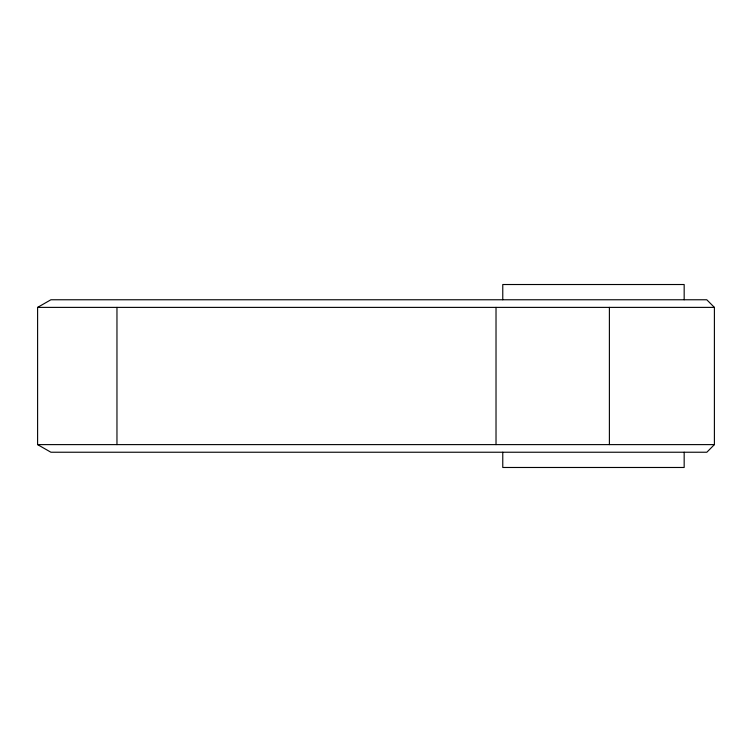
<?xml version="1.0" encoding="UTF-8"?>
<svg xmlns="http://www.w3.org/2000/svg" width="752" height="752" viewBox="0 0 752 752"><rect width="100%" height="100%" fill="white"/><g stroke="black" fill="none" stroke-linecap="round" stroke-linejoin="round"><path stroke-width="1.13" d="M714.4 444.611L706.842 452.234L50.91 452.234L37.6 444.611L37.6 307.389L50.91 299.766L706.777 299.766L714.4 307.389L714.4 444.611L37.6 444.611M37.6 307.389L714.4 307.389M684.17 299.766L684.17 284.519L502.768 284.519L502.768 299.766M684.17 452.234L684.17 467.481L502.768 467.481L502.768 452.234M609.393 307.389L609.393 444.611M496.019 307.389L496.019 444.611M116.964 307.389L116.964 444.611"/></g></svg>
